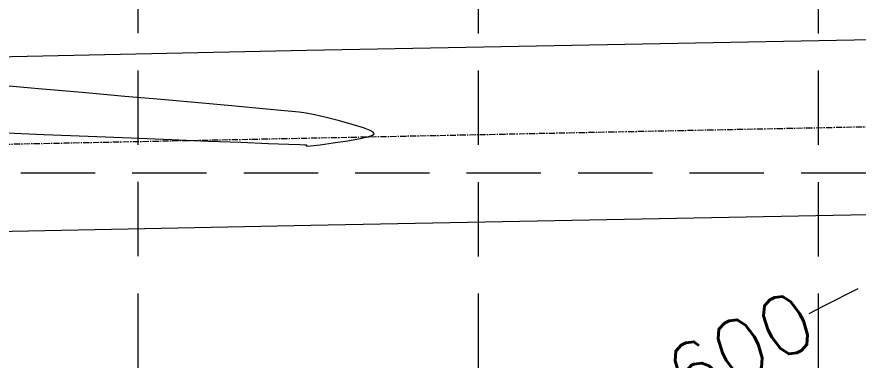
# Model space of a CAD drawing. Extents: x 2140663 to 2528301, y 336313 to 7007653.
# Drawn here: x 2527850.7 to 2527918.6, y 7007499.6 to 7007527.3 of the extents above; entities that cross this region are included whole.
import ezdxf

# ---------------------------------------------------------------- set-up
doc = ezdxf.new("R2010")
doc.units = 0
doc.header["$MEASUREMENT"] = 0
doc.linetypes.add('HIDDEN', pattern=[0.375, 0.25, -0.125])
doc.linetypes.add('xdrc002pt$0$CL', pattern=[0.7000000000000001, 0.5, -0.05, 0.1, -0.05])
for name, color, linetype in [('1 EXISTING CONTOURS', 43, 'Continuous'), ('GRID', 254, 'HIDDEN'), ('xdrc002bs$0$v-pave-exst', 6, 'Continuous'), ('xdrc002pt$0$V-RWAY-CNTR-E', 2, 'xdrc002pt$0$CL')]:
    doc.layers.add(name, color=color, linetype=linetype)
doc.styles.add('L200', font='simplex', dxfattribs={"height": 12})

msp = doc.modelspace()

# ---------------------------------------------------------------- linework, layer by layer
at = {"layer": '1 EXISTING CONTOURS', "color": 43, "lineweight": 0}
for points, elevation in [([(2527852.403762399, 7007521.462042148), (2527848.835117512, 7007521.772840842)], 601), ([(2527875.653134121, 7007519.13721866), (2527874.712956003, 7007519.352851561)], 601), ([(2527876.707880768, 7007518.875352995), (2527875.653134121, 7007519.13721866)], 601), ([(2527878.648556956, 7007518.306712201), (2527877.74906527, 7007518.590701772)], 601), ([(2527859.893636854, 7007517.494810506), (2527863.163006757, 7007517.364362079)], 601), ([(2527878.422851317, 7007517.449109935), (2527879.077567921, 7007517.6064397)], 601), ([(2527879.077567921, 7007517.6064397), (2527879.392060801, 7007517.722788271)], 601), ([(2527879.392060801, 7007517.722788271), (2527879.495008589, 7007517.797960469)], 601), ([(2527879.495008589, 7007517.797960469), (2527879.509939185, 7007517.834506837)], 601), ([(2527879.509939185, 7007517.834506837), (2527879.501582984, 7007517.872041816)], 601), ([(2527866.15047239, 7007517.24504758), (2527868.775500877, 7007517.140088374)], 601), ([(2527868.775500877, 7007517.140088374), (2527870.957559346, 7007517.052705833)], 601), ([(2527872.616114924, 7007516.986121324), (2527873.511919212, 7007516.949993059)], 601), ([(2527873.511919212, 7007516.949993059), (2527873.905273282, 7007516.933977189)], 601), ([(2527873.905273282, 7007516.933977189), (2527874.025226742, 7007516.928962856)], 601), ([(2527874.025226742, 7007516.928962856), (2527874.040585907, 7007516.928231874)], 601), ([(2527874.040585907, 7007516.928231874), (2527874.042629841, 7007516.924412786)], 601), ([(2527874.042629841, 7007516.924412786), (2527874.048984358, 7007516.904432062)], 601), ([(2527874.048984358, 7007516.904432062), (2527874.061083953, 7007516.860544979)], 601), ([(2527874.061083953, 7007516.860544979), (2527874.073333364, 7007516.823485376)], 601), ([(2527874.073333364, 7007516.823485376), (2527874.374885252, 7007516.85638376)], 601), ([(2527915.827181796, 7007503.93352861), (2527918.594471433, 7007505.32828228)], 600)]:
    msp.add_lwpolyline(points, dxfattribs=dict(at, elevation=elevation))
at = {"layer": '1 EXISTING CONTOURS', "color": 43, "lineweight": 0, "extrusion": (-0.08707572991084518, -0.9962016950700764, 0), "elevation": -7201019.351890821}
msp.add_lwpolyline([(1908069.357202475, 601), (1908065.803341836, 601)], dxfattribs=at)
at = {"layer": '1 EXISTING CONTOURS', "color": 43, "lineweight": 0, "extrusion": (-0.08748102660259466, -0.9961661859271053, 0), "elevation": -7201795.052471716}
msp.add_lwpolyline([(1905142.918418629, 601.0000000000003), (1905139.470063838, 601.0000000000003)], dxfattribs=at)
at = {"layer": '1 EXISTING CONTOURS', "color": 43, "lineweight": 0, "extrusion": (-0.08801669992199786, -0.9961189991837527, 0), "elevation": -7202818.497208457}
msp.add_lwpolyline([(1901273.160648031, 601), (1901269.895011867, 601)], dxfattribs=at)
at = {"layer": '1 EXISTING CONTOURS', "color": 43, "lineweight": 0, "extrusion": (-0.08874778859005528, -0.9960541300654172, 0), "elevation": -7204212.017252612}
msp.add_lwpolyline([(1895989.067258139, 601.0000000000007), (1895986.061552659, 601.0000000000007)], dxfattribs=at)
at = {"layer": '1 EXISTING CONTOURS', "color": 43, "lineweight": 0, "extrusion": (-0.08979480999942578, -0.9959602864056214, 0), "elevation": -7206201.135332376}
msp.add_lwpolyline([(1888417.487883092, 601.0000000000003), (1888414.819319029, 601.0000000000003)], dxfattribs=at)
at = {"layer": '1 EXISTING CONTOURS', "color": 43, "lineweight": 0, "extrusion": (-0.09140699571702046, -0.9958136176684815, 0), "elevation": -7209248.744358299}
msp.add_lwpolyline([(1876751.559097043, 601), (1876749.304882399, 601)], dxfattribs=at)
at = {"layer": '1 EXISTING CONTOURS', "color": 43, "lineweight": 0, "extrusion": (-0.09419439913249479, -0.9955538233425998, 0), "elevation": -7214474.42540786}
msp.add_lwpolyline([(1856563.810574182, 601), (1856562.047910274, 601)], dxfattribs=at)
at = {"layer": '1 EXISTING CONTOURS', "color": 43, "lineweight": 0, "extrusion": (-0.1001474707069782, -0.9949726047037654, 0), "elevation": -7225450.128989482}
msp.add_lwpolyline([(1813379.491775501, 601.0000000000003), (1813378.297841836, 601.0000000000003)], dxfattribs=at)
at = {"layer": '1 EXISTING CONTOURS', "color": 43, "lineweight": 0, "extrusion": (-0.1216071516052853, -0.9925783095949907, 0), "elevation": -7262919.417216483}
msp.add_lwpolyline([(1656948.43108324, 601), (1656947.882923846, 601)], dxfattribs=at)
at = {"layer": '1 EXISTING CONTOURS', "color": 43, "lineweight": 0, "extrusion": (-0.2048214369226906, -0.9787993558318908, 0), "elevation": -7376718.359618802}
msp.add_lwpolyline([(1038991.957550442, 601.0000000000007), (1038991.244964241, 601.0000000000007)], dxfattribs=at)
at = {"layer": '1 EXISTING CONTOURS', "color": 43, "lineweight": 0, "extrusion": (-0.2637139106579815, -0.9646009399360308, 0), "elevation": -7426095.546081437}
msp.add_lwpolyline([(590413.1212292654, 601), (590412.0418352289, 601)], dxfattribs=at)
at = {"layer": '1 EXISTING CONTOURS', "color": 43, "lineweight": 0, "extrusion": (-0.3689326552568591, -0.9294561290804013, 0), "elevation": -7445797.821796011}
msp.add_lwpolyline([(-235749.4603753602, 601), (-235750.0321836369, 601)], dxfattribs=at)
at = {"layer": '1 EXISTING CONTOURS', "color": 43, "lineweight": 0, "extrusion": (-0.03976108701296607, -0.9992092153095604, 0), "elevation": -7102486.514830168}
msp.add_lwpolyline([(2247223.685191922, 601.0000000000007), (2247227.319951707, 601.0000000000007)], dxfattribs=at)
at = {"layer": '1 EXISTING CONTOURS', "color": 43, "lineweight": 0, "extrusion": (-0.03979831969217121, -0.9992077330313651, 0), "elevation": -7102570.246472911}
msp.add_lwpolyline([(2246962.664309187, 601.0000000000007), (2246966.258736757, 601.0000000000007)], dxfattribs=at)
at = {"layer": '1 EXISTING CONTOURS', "color": 43, "lineweight": 0, "extrusion": (-0.03983332743383924, -0.9992063380631393, 0), "elevation": -7102648.965753096}
msp.add_lwpolyline([(2246717.415090331, 601), (2246720.888588415, 601)], dxfattribs=at)
at = {"layer": '1 EXISTING CONTOURS', "color": 43, "lineweight": 0, "extrusion": (0.1767888488009679, -0.9842488013402041, 0), "elevation": -6450239.933372329}
msp.add_lwpolyline([(3726911.172595379, 601), (3726912.250406015, 601)], dxfattribs=at)
at = {"layer": '1 EXISTING CONTOURS', "color": 43, "lineweight": 0, "extrusion": (-0.4972216887719739, -0.867623531386019, 0), "elevation": -7336803.95139391}
msp.add_lwpolyline([(-1291042.237260416, 601), (-1291042.520577902, 601)], dxfattribs=at)
at = {"layer": '1 EXISTING CONTOURS', "color": 43, "lineweight": 0, "extrusion": (0.7380157832662892, 0.6747834494486699, 0), "elevation": 6594172.052133141}
msp.add_lwpolyline([(3465887.541218711, 601), (3465887.653465686, 601)], dxfattribs=at)
at = {"layer": '1 EXISTING CONTOURS', "color": 43, "lineweight": 0, "extrusion": (-0.03990655287371202, -0.9992034162460304, 0), "elevation": -7102813.594846009}
msp.add_lwpolyline([(2246203.646064478, 601.0000000000007), (2246206.635911774, 601.0000000000007)], dxfattribs=at)
at = {"layer": '1 EXISTING CONTOURS', "color": 43, "lineweight": 0, "extrusion": (-0.0401137695659906, -0.9991951188287534, 0), "elevation": -7103279.267257017}
msp.add_lwpolyline([(2244738.397540274, 601), (2244740.057431868, 601)], dxfattribs=at)
at = {"layer": '1 EXISTING CONTOURS', "color": 43, "lineweight": 0, "extrusion": (0.1184908421841267, -0.9929551451694566, 0), "elevation": -6658619.953792127}
msp.add_lwpolyline([(3340392.440816711, 601.0000000000007), (3340393.220749698, 601.0000000000007)], dxfattribs=at)
at = {"layer": '1 EXISTING CONTOURS', "color": 43, "lineweight": 0, "extrusion": (0.1297518191760677, -0.9915465018951461, 0), "elevation": -6620282.518277548}
msp.add_lwpolyline([(3415743.833553365, 601), (3415744.901192978, 601)], dxfattribs=at)
at = {"layer": '1 EXISTING CONTOURS', "color": 43, "lineweight": 0, "extrusion": (0.1467696067590893, -0.9891707044447801, 0), "elevation": -6560615.21670522}
msp.add_lwpolyline([(3528991.616619842, 601.0000000000007), (3528992.783333976, 601.0000000000007)], dxfattribs=at)
at = {"layer": '1 EXISTING CONTOURS', "color": 43, "lineweight": 0, "extrusion": (0.4517798573672732, -0.8921294527573935, 0), "elevation": -5109539.1975735}
msp.add_lwpolyline([(5421075.943385085, 600.0000000000007), (5421077.291110612, 600.0000000000007)], dxfattribs=at)
at = {"layer": 'GRID', "color": 253, "linetype": 'HIDDEN', "lineweight": 0, "ltscale": 24}
for p, q in [((2527860.46923486, 7006031.938541753), (2527860.46923486, 7007624.562990395)), ((2527887.926706931, 7006031.934224866), (2527887.926706931, 7007624.562990395)), ((2527915.384178999, 7006031.929907975), (2527915.384178999, 7007624.562990395)), ((2527229.983776069, 7007514.580157942), (2528272.331315909, 7007514.733102113))]:
    msp.add_line(p, q, dxfattribs=at)
at = {"layer": 'xdrc002bs$0$v-pave-exst', "color": 7, "lineweight": 0}
for points in [[(2528033.451923139, 7007522.463901453, 0.08821619470133672), (2528011.975001772, 7007527.013151095), (2527948.215746516, 7007525.942333472), (2527874.088955177, 7007524.547518157), (2527802.531882095, 7007523.020453377)], [(2527803.273091199, 7007509.019062395), (2527874.395950365, 7007510.456043916), (2527948.925050925, 7007511.876853056), (2528014.242205501, 7007513.216740287, 0.0732885195192831), (2528031.069342427, 7007517.531115355, -0.00841796638918515), (2528033.052234306, 7007518.324182093, 7.607806520411469)]]:
    msp.add_lwpolyline(points, format="xyb", dxfattribs=at)
at = {"layer": 'xdrc002pt$0$V-RWAY-CNTR-E', "color": 7, "lineweight": 0}
msp.add_line((2527284.938087328, 7007505.523501908), (2528222.469736997, 7007524.558080399), dxfattribs=at)

# ---------------------------------------------------------------- texts
at = {"layer": '1 EXISTING CONTOURS', "color": 43, "lineweight": 0, "insert": (2527902.482896148, 7007499.842332465, 600), "char_height": 4.8, "width": 17.6, "attachment_point": 1, "rotation": 26.987827566912042, "style": 'L200'}
msp.add_mtext('\\Ftxt.shx;\\W1.0000000000;\\T1.0000000000;\\o\\l600', dxfattribs=at)

doc.saveas('drawing.dxf')
